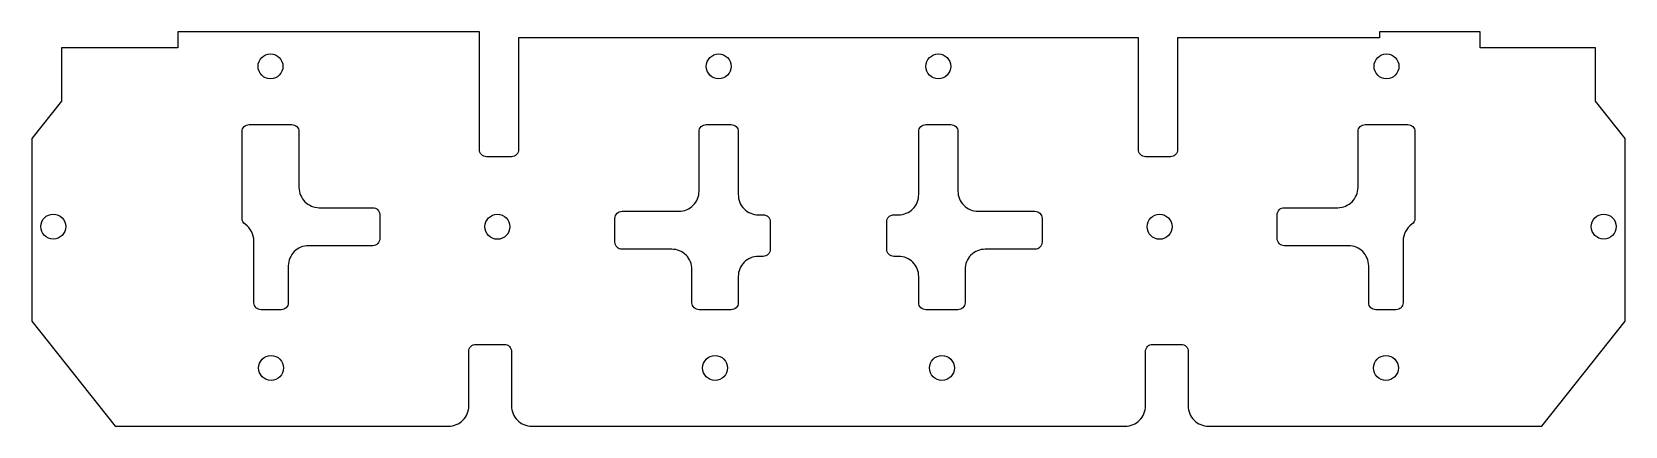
# Model space of a CAD drawing. Header units: millimetres. Extents: x -67 to 67, y -31 to 2.
import ezdxf

# ---------------------------------------------------------------- set-up
doc = ezdxf.new("R2010")
doc.units = ezdxf.units.MM

msp = doc.modelspace()

# ---------------------------------------------------------------- linework, layer by layer
for points in [[(67.1, -22.06), (67.1, -6.67), (64.6, -3.53), (64.6, 0.96), (54.9, 0.96), (54.9, 2.31), (46.4, 2.31), (46.4, 1.81), (29.4, 1.81), (29.4, -7.6, -0.414214), (28.8, -8.2), (26.7, -8.2, -0.414214), (26.1, -7.6), (26.1, 1.81), (-26.1, 1.81), (-26.1, -7.6, -0.414214), (-26.7, -8.2), (-28.8, -8.2, -0.414214), (-29.4, -7.6), (-29.4, 2.31), (-54.8, 2.31), (-54.8, 0.96), (-64.6, 0.96), (-64.6, -3.53), (-67.1, -6.67), (-67.1, -22.06), (-60.08, -30.89), (-32, -30.89, 0.414214), (-30.3, -29.19), (-30.3, -24.6, -0.414214), (-29.7, -24), (-27.3, -24, -0.414214), (-26.7, -24.6), (-26.7, -29.19, 0.414214), (-25, -30.89), (25, -30.89, 0.414214), (26.7, -29.19), (26.7, -24.6, -0.414214), (27.3, -24), (29.7, -24, -0.414214), (30.3, -24.6), (30.3, -29.19, 0.414214), (32, -30.89), (60.08, -30.89)], [(-49.4, -6.09, -0.414214), (-48.8, -5.49), (-45.2, -5.49, -0.414214), (-44.6, -6.09), (-44.6, -10.79, 0.414214), (-42.9, -12.49), (-38.39, -12.49, -0.414214), (-37.79, -13.09), (-37.79, -15.09, -0.414214), (-38.39, -15.69), (-43.8, -15.69, 0.414214), (-45.5, -17.39), (-45.5, -20.49, -0.414214), (-46.1, -21.09), (-47.8, -21.09, -0.414214), (-48.4, -20.49), (-48.4, -15.29, 0.247394), (-49.14, -13.88, -0.247394), (-49.4, -13.39)], [(-17.99, -13.39, -0.414214), (-17.39, -12.79), (-12.6, -12.79, 0.414214), (-10.9, -11.09), (-10.9, -6.09, -0.414214), (-10.3, -5.49), (-8.2, -5.49, -0.414214), (-7.6, -6.09), (-7.6, -11.39, 0.414214), (-5.9, -13.09), (-5.5, -13.09, -0.414214), (-4.9, -13.69), (-4.9, -15.99, -0.414214), (-5.5, -16.59), (-5.9, -16.59, 0.414214), (-7.6, -18.29), (-7.6, -20.49, -0.414214), (-8.2, -21.09), (-10.9, -21.09, -0.414214), (-11.5, -20.49), (-11.5, -17.69, 0.414214), (-13.2, -15.99), (-17.39, -15.99, -0.414214), (-17.99, -15.39)], [(13.2, -15.99, 0.414214), (11.5, -17.69), (11.5, -20.49, -0.414214), (10.9, -21.09), (8.2, -21.09, -0.414214), (7.6, -20.49), (7.6, -18.29, 0.414214), (5.9, -16.59), (5.5, -16.59, -0.414214), (4.9, -15.99), (4.9, -13.69, -0.414214), (5.5, -13.09), (5.9, -13.09, 0.414214), (7.6, -11.39), (7.6, -6.09, -0.414214), (8.2, -5.49), (10.3, -5.49, -0.414214), (10.9, -6.09), (10.9, -11.09, 0.414214), (12.6, -12.79), (17.39, -12.79, -0.414214), (17.99, -13.39), (17.99, -15.39, -0.414214), (17.39, -15.99)], [(49.4, -13.39, -0.247394), (49.14, -13.88, 0.247394), (48.4, -15.29), (48.4, -20.49, -0.414214), (47.8, -21.09), (46.1, -21.09, -0.414214), (45.5, -20.49), (45.5, -17.39, 0.414214), (43.8, -15.69), (38.39, -15.69, -0.414214), (37.79, -15.09), (37.79, -13.09, -0.414214), (38.39, -12.49), (42.9, -12.49, 0.414214), (44.6, -10.79), (44.6, -6.09, -0.414214), (45.2, -5.49), (48.8, -5.49, -0.414214), (49.4, -6.09)]]:
    msp.add_lwpolyline(points, format="xyb", close=True)
for centre in [(-47, -0.59), (-9.25, -0.59), (9.25, -0.59), (47, -0.59), (-65.3, -14.08), (-27.89, -14.1), (27.89, -14.1), (65.3, -14.08), (-46.95, -25.99), (-9.55, -25.99), (9.55, -25.99), (46.95, -25.99)]:
    msp.add_circle(centre, 1.05)

doc.saveas('drawing.dxf')
